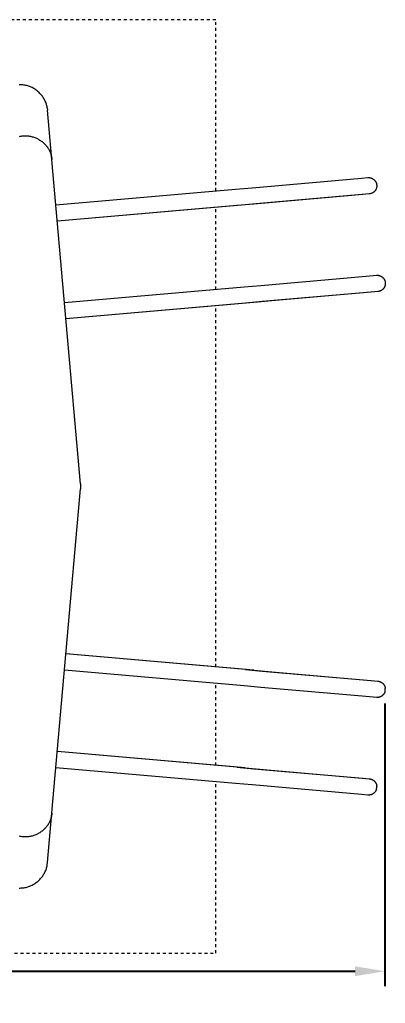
# Model space of a CAD drawing. Header units: inches. Extents: x -9 to 197, y 0 to 134.
# Drawn here: x 112.9 to 125.23, y 48.12 to 81.32 of the extents above; entities that cross this region are included whole.
import ezdxf

# ---------------------------------------------------------------- set-up
doc = ezdxf.new("R2010")
doc.units = ezdxf.units.IN
doc.linetypes.add('HIDDEN', pattern=[1.905, 1.27, -0.635])
for name, color, linetype, lineweight in [('ZANO_R', 7, 'Continuous', 0), ('ZANO_R_przerywana', 250, 'HIDDEN', 0), ('ZANO_W', 1, 'Continuous', 0)]:
    doc.layers.add(name, color=color, linetype=linetype, lineweight=lineweight)
doc.styles.get("Standard").update_dxf_attribs({"font": 'arial.ttf'})
doc.dimstyles.new('amerykanie', dxfattribs={"dimtxt": 50, "dimasz": 50, "dimexe": 0.5, "dimexo": 0.5, "dimgap": 1, "dimtad": 1, "dimdec": 0, "dimzin": 0, "dimlunit": 5, "dimtxsty": 'Standard', "dimcen": 0.09, "dimclrd": 1, "dimclre": 1, "dimclrt": 1, "dimazin": 0, "dimtfac": 1, "dimtdec": 0, "dimtmove": 0, "dimatfit": 3, "dimfxl": 1, "dimtzin": 0, "dimarcsym": 1})

# ---------------------------------------------------------------- blocks, each defined once
blk = doc.blocks.new('*D390')
at = {"layer": 'ZANO_W', "color": 1, "lineweight": -2}
for p, q in [((-4.708, 58.238), (-4.708, 48.705)), ((125.213, 58.239), (125.213, 48.705)), ((-3.708, 49.205), (124.213, 49.205))]:
    blk.add_line(p, q, dxfattribs=at)
at = {"layer": 'ZANO_W', "color": 1}
for points in [[(-3.708, 49.372), (-3.708, 49.039), (-4.708, 49.205)], [(124.213, 49.039), (124.213, 49.372), (125.213, 49.205)]]:
    blk.add_solid(points, dxfattribs=at)
at = {"layer": 'ZANO_W', "color": 1, "insert": (60.252, 50.546), "char_height": 1.625, "attachment_point": 5}
blk.add_mtext('129 15/16', dxfattribs=at)

msp = doc.modelspace()

# ---------------------------------------------------------------- linework, layer by layer
at = {"layer": 'ZANO_R'}
for p, q in [((112.91274, 79.12297), (112.88008, 79.1229)), ((112.94538, 79.12191), (112.91274, 79.12297)), ((112.97797, 79.11973), (112.94538, 79.12191)), ((113.01046, 79.11644), (112.97797, 79.11973)), ((113.04281, 79.11202), (113.01046, 79.11644)), ((113.075, 79.1065), (113.04281, 79.11202)), ((113.10698, 79.09987), (113.075, 79.1065)), ((113.13871, 79.09215), (113.10698, 79.09987)), ((113.17016, 79.08333), (113.13871, 79.09215)), ((113.20128, 79.07345), (113.17016, 79.08333)), ((113.23205, 79.06249), (113.20128, 79.07345)), ((113.26242, 79.05049), (113.23205, 79.06249)), ((113.29236, 79.03745), (113.26242, 79.05049)), ((113.32184, 79.02338), (113.29236, 79.03745)), ((113.35081, 79.00831), (113.32184, 79.02338)), ((113.37925, 78.99225), (113.35081, 79.00831)), ((113.40711, 78.97523), (113.37925, 78.99225)), ((113.43438, 78.95725), (113.40711, 78.97523)), ((113.46101, 78.93835), (113.43438, 78.95725)), ((113.48698, 78.91854), (113.46101, 78.93835)), ((113.51224, 78.89785), (113.48698, 78.91854)), ((113.53678, 78.8763), (113.51224, 78.89785)), ((113.56057, 78.85392), (113.53678, 78.8763)), ((113.58357, 78.83074), (113.56057, 78.85392)), ((113.60576, 78.80678), (113.58357, 78.83074)), ((113.62712, 78.78207), (113.60576, 78.80678)), ((113.64761, 78.75664), (113.62712, 78.78207)), ((113.66721, 78.73052), (113.64761, 78.75664)), ((113.6859, 78.70374), (113.66721, 78.73052)), ((113.70366, 78.67633), (113.6859, 78.70374)), ((113.72047, 78.64833), (113.70366, 78.67633)), ((113.7363, 78.61977), (113.72047, 78.64833)), ((113.75115, 78.59068), (113.7363, 78.61977)), ((113.76498, 78.5611), (113.75115, 78.59068)), ((113.77779, 78.53105), (113.76498, 78.5611)), ((113.78955, 78.50059), (113.77779, 78.53105)), ((113.80026, 78.46974), (113.78955, 78.50059)), ((113.8099, 78.43853), (113.80026, 78.46974)), ((113.81847, 78.40702), (113.8099, 78.43853)), ((113.82594, 78.37523), (113.81847, 78.40702)), ((113.83232, 78.3432), (113.82594, 78.37523)), ((113.83232, 78.3432), (113.84364, 78.2583)), ((113.98883, 76.59885), (113.84364, 78.2583)), ((112.88949, 77.37764), (112.92007, 77.38385)), ((112.92007, 77.38385), (112.95085, 77.38902)), ((112.95085, 77.38902), (112.98178, 77.39313)), ((112.98178, 77.39313), (113.01284, 77.39619)), ((113.01284, 77.39619), (113.04398, 77.39819)), ((113.04398, 77.39819), (113.07517, 77.39912)), ((113.07517, 77.39912), (113.10638, 77.39899)), ((113.10638, 77.39899), (113.13756, 77.3978)), ((113.13756, 77.3978), (113.16868, 77.39554)), ((113.16868, 77.39554), (113.19971, 77.39223)), ((113.19971, 77.39223), (113.23061, 77.38786)), ((113.23061, 77.38786), (113.26134, 77.38244)), ((113.26134, 77.38244), (113.29187, 77.37598)), ((113.29187, 77.37598), (113.32216, 77.36848)), ((113.32216, 77.36848), (113.35218, 77.35995)), ((113.35218, 77.35995), (113.38189, 77.3504)), ((113.38189, 77.3504), (113.41126, 77.33985)), ((113.41126, 77.33985), (113.44025, 77.3283)), ((113.44025, 77.3283), (113.46883, 77.31577)), ((113.46883, 77.31577), (113.49697, 77.30227)), ((113.49697, 77.30227), (113.52463, 77.28782)), ((113.52463, 77.28782), (113.55178, 77.27244)), ((113.55178, 77.27244), (113.57839, 77.25614)), ((113.57839, 77.25614), (113.60443, 77.23894)), ((113.60443, 77.23894), (113.62987, 77.22087)), ((113.62987, 77.22087), (113.65468, 77.20194)), ((113.65468, 77.20194), (113.67883, 77.18218)), ((113.67883, 77.18218), (113.70229, 77.1616)), ((113.70229, 77.1616), (113.72504, 77.14023)), ((113.72504, 77.14023), (113.74704, 77.11811)), ((113.74704, 77.11811), (113.76828, 77.09524)), ((113.76828, 77.09524), (113.78873, 77.07167)), ((113.78873, 77.07167), (113.80836, 77.04741)), ((113.80836, 77.04741), (113.82715, 77.0225)), ((113.82715, 77.0225), (113.84509, 76.99696)), ((113.84509, 76.99696), (113.86214, 76.97083)), ((113.86214, 76.97083), (113.87829, 76.94413)), ((113.87829, 76.94413), (113.89198, 76.91913)), ((113.89198, 76.91913), (113.90486, 76.89371)), ((113.90486, 76.89371), (113.91691, 76.86788)), ((113.91691, 76.86788), (113.92811, 76.84168)), ((113.92811, 76.84168), (113.93845, 76.81512)), ((113.93845, 76.81512), (113.94793, 76.78824)), ((113.94793, 76.78824), (113.95653, 76.76107)), ((113.95653, 76.76107), (113.96424, 76.73364)), ((113.96424, 76.73364), (113.97106, 76.70597)), ((113.97106, 76.70597), (113.97698, 76.67809)), ((113.97698, 76.67809), (113.98199, 76.65004)), ((113.98199, 76.65004), (113.98609, 76.62183)), ((113.98609, 76.62183), (113.98927, 76.59351)), ((114.94668, 65.65056), (113.98985, 76.58713)), ((120.74296, 75.64519), (124.42156, 75.96645)), ((124.42156, 75.96645), (124.64535, 75.98591)), ((124.64535, 75.98591), (124.65249, 75.98636)), ((124.65249, 75.98636), (124.65717, 75.98654)), ((124.65717, 75.98654), (124.66186, 75.98663)), ((124.66186, 75.98663), (124.66887, 75.98663)), ((124.66887, 75.98663), (124.67798, 75.98638)), ((124.67798, 75.98638), (124.68613, 75.9859)), ((124.68613, 75.9859), (124.69427, 75.98518)), ((124.69427, 75.98518), (124.70238, 75.98422)), ((124.70238, 75.98422), (124.71046, 75.98301)), ((124.71046, 75.98301), (124.7166, 75.98194)), ((124.7166, 75.98194), (124.72271, 75.98072)), ((124.72271, 75.98072), (124.72879, 75.97936)), ((124.72879, 75.97936), (124.73484, 75.97786)), ((124.73484, 75.97786), (124.74085, 75.97623)), ((124.74085, 75.97623), (124.74683, 75.97446)), ((124.74683, 75.97446), (124.75276, 75.97256)), ((124.75276, 75.97256), (124.75865, 75.97052)), ((124.75865, 75.97052), (124.7645, 75.96835)), ((124.7645, 75.96835), (124.77029, 75.96606)), ((124.77029, 75.96606), (124.77603, 75.96363)), ((124.77603, 75.96363), (124.78171, 75.96107)), ((124.78171, 75.96107), (124.78734, 75.95838)), ((124.78734, 75.95838), (124.7929, 75.95557)), ((124.7929, 75.95557), (124.79839, 75.95263)), ((124.79839, 75.95263), (124.80382, 75.94957)), ((124.80382, 75.94957), (124.8119, 75.9447)), ((124.8119, 75.9447), (124.81982, 75.93955)), ((124.81982, 75.93955), (124.82758, 75.93413)), ((124.82758, 75.93413), (124.83514, 75.92844)), ((124.83514, 75.92844), (124.84251, 75.92249)), ((124.84251, 75.92249), (124.84966, 75.9163)), ((124.84966, 75.9163), (124.85659, 75.90987)), ((124.85659, 75.90987), (124.86328, 75.90322)), ((124.86328, 75.90322), (124.86926, 75.89687)), ((124.86926, 75.89687), (124.87506, 75.89031)), ((124.87506, 75.89031), (124.88066, 75.88355)), ((124.88066, 75.88355), (124.88606, 75.8766)), ((124.88606, 75.8766), (124.89125, 75.86946)), ((124.89125, 75.86946), (124.89621, 75.86215)), ((124.89621, 75.86215), (124.90094, 75.85468)), ((124.90094, 75.85468), (124.90543, 75.84705)), ((124.90543, 75.84705), (124.90967, 75.83929)), ((124.90967, 75.83929), (124.91366, 75.83139)), ((124.91366, 75.83139), (124.91739, 75.82338)), ((124.91739, 75.82338), (124.92085, 75.81527)), ((124.92085, 75.81527), (124.92405, 75.80707)), ((124.92405, 75.80707), (124.92698, 75.79879)), ((124.92698, 75.79879), (124.92963, 75.79045)), ((124.92963, 75.79045), (124.93201, 75.78206)), ((124.93201, 75.78206), (124.93431, 75.77279)), ((124.93431, 75.77279), (124.93629, 75.76345)), ((124.93629, 75.76345), (124.93794, 75.75404)), ((124.93794, 75.75404), (124.93927, 75.74458)), ((124.93927, 75.74458), (124.94026, 75.73509)), ((124.94029, 75.6874), (124.93932, 75.67801)), ((124.94026, 75.73509), (124.94093, 75.72556)), ((124.94095, 75.69693), (124.94029, 75.6874)), ((124.94093, 75.72556), (124.94127, 75.71602)), ((124.94127, 75.70647), (124.94095, 75.69693)), ((124.94127, 75.71602), (124.94127, 75.70647)), ((114.12293, 75.06605), (120.17863, 75.59585)), ((120.17863, 75.59585), (120.74296, 75.64519)), ((124.46952, 75.41733), (120.79091, 75.09607)), ((124.5767, 75.42656), (121.24205, 75.13342)), ((124.68795, 75.43636), (124.46952, 75.41733)), ((124.68239, 75.43585), (124.68115, 75.43574)), ((124.68181, 75.43594), (124.68302, 75.43601)), ((124.69735, 75.43727), (124.68795, 75.43635)), ((124.7067, 75.43852), (124.69735, 75.43727)), ((124.71601, 75.44008), (124.7067, 75.43852)), ((124.72526, 75.44196), (124.71601, 75.44008)), ((124.73443, 75.44416), (124.72526, 75.44196)), ((124.74353, 75.44667), (124.73443, 75.44416)), ((124.75254, 75.44949), (124.74353, 75.44667)), ((124.76144, 75.45262), (124.75254, 75.44949)), ((124.77023, 75.45605), (124.76144, 75.45262)), ((124.7789, 75.45978), (124.77023, 75.45605)), ((124.78744, 75.4638), (124.7789, 75.45978)), ((124.79584, 75.46811), (124.78744, 75.4638)), ((124.80408, 75.47271), (124.79584, 75.46811)), ((124.81216, 75.47759), (124.80408, 75.47271)), ((124.82006, 75.48274), (124.81216, 75.47759)), ((124.82779, 75.48816), (124.82006, 75.48274)), ((124.83533, 75.49384), (124.82779, 75.48816)), ((124.84266, 75.49977), (124.83533, 75.49384)), ((124.84979, 75.50596), (124.84266, 75.49977)), ((124.85671, 75.51238), (124.84979, 75.50596)), ((124.8634, 75.51904), (124.85671, 75.51238)), ((124.86986, 75.52592), (124.8634, 75.51904)), ((124.87608, 75.53302), (124.86986, 75.52592)), ((124.88205, 75.54032), (124.87608, 75.53302)), ((124.88777, 75.54783), (124.88205, 75.54032)), ((124.89323, 75.55553), (124.88777, 75.54783)), ((124.89842, 75.56341), (124.89323, 75.55553)), ((124.90334, 75.57146), (124.89842, 75.56341)), ((124.90798, 75.57968), (124.90334, 75.57146)), ((124.91233, 75.58805), (124.90798, 75.57968)), ((124.9164, 75.59657), (124.91233, 75.58805)), ((124.92018, 75.60522), (124.9164, 75.59657)), ((124.92365, 75.614), (124.92018, 75.60522)), ((124.92682, 75.62288), (124.92365, 75.614)), ((124.92969, 75.63188), (124.92682, 75.62288)), ((124.93225, 75.64096), (124.92969, 75.63188)), ((124.93449, 75.65013), (124.93225, 75.64096)), ((124.93642, 75.65937), (124.93449, 75.65013)), ((124.93803, 75.66866), (124.93642, 75.65937)), ((124.93932, 75.67801), (124.93803, 75.66866)), ((120.22668, 75.04674), (114.17097, 74.51694)), ((120.50481, 75.06884), (114.17117, 74.51472)), ((120.79091, 75.09607), (120.22668, 75.04674)), ((121.24205, 75.13342), (120.50481, 75.06884)), ((121.0312, 72.35054), (124.70981, 72.6718)), ((124.70981, 72.6718), (124.93359, 72.69126)), ((124.93359, 72.69126), (124.94074, 72.69171)), ((124.94074, 72.69171), (124.94542, 72.69189)), ((124.94542, 72.69189), (124.9501, 72.69198)), ((124.9501, 72.69198), (124.95712, 72.69198)), ((124.95712, 72.69198), (124.96622, 72.69173)), ((124.96622, 72.69173), (124.97438, 72.69125)), ((124.97438, 72.69125), (124.98251, 72.69053)), ((124.98251, 72.69053), (124.99062, 72.68957)), ((124.99062, 72.68957), (124.9987, 72.68836)), ((124.9987, 72.68836), (125.00484, 72.68729)), ((125.00484, 72.68729), (125.01095, 72.68607)), ((125.01095, 72.68607), (125.01703, 72.68471)), ((125.01703, 72.68471), (125.02308, 72.68321)), ((125.02308, 72.68321), (125.0291, 72.68158)), ((125.0291, 72.68158), (125.03507, 72.67981)), ((125.03507, 72.67981), (125.04101, 72.67791)), ((125.04101, 72.67791), (125.0469, 72.67587)), ((125.0469, 72.67587), (125.05274, 72.67371)), ((125.05274, 72.67371), (125.05853, 72.67141)), ((125.05853, 72.67141), (125.06427, 72.66898)), ((125.06427, 72.66898), (125.06996, 72.66642)), ((125.06996, 72.66642), (125.07558, 72.66373)), ((125.07558, 72.66373), (125.08114, 72.66092)), ((125.08114, 72.66092), (125.08664, 72.65798)), ((125.08664, 72.65798), (125.09206, 72.65492)), ((125.09206, 72.65492), (125.10014, 72.65005)), ((125.10014, 72.65005), (125.10807, 72.6449)), ((125.10807, 72.6449), (125.11582, 72.63948)), ((125.11582, 72.63948), (125.12339, 72.63379)), ((125.12339, 72.63379), (125.13075, 72.62784)), ((125.13075, 72.62784), (125.1379, 72.62165)), ((125.1379, 72.62165), (125.14483, 72.61522)), ((125.14483, 72.61522), (125.15152, 72.60857)), ((125.15152, 72.60857), (125.15751, 72.60222)), ((125.15751, 72.60222), (125.1633, 72.59566)), ((125.1633, 72.59566), (125.16891, 72.5889)), ((125.16891, 72.5889), (125.17431, 72.58195)), ((125.17431, 72.58195), (125.17949, 72.57481)), ((125.17949, 72.57481), (125.18445, 72.5675)), ((125.18445, 72.5675), (125.18918, 72.56003)), ((125.18918, 72.56003), (125.19367, 72.5524)), ((125.19367, 72.5524), (125.19791, 72.54464)), ((125.19791, 72.54464), (125.2019, 72.53674)), ((125.2019, 72.53674), (125.20563, 72.52873)), ((125.20563, 72.52873), (125.2091, 72.52062)), ((125.2091, 72.52062), (125.2123, 72.51242)), ((125.2123, 72.51242), (125.21522, 72.50414)), ((125.21522, 72.50414), (125.21788, 72.4958)), ((125.21788, 72.4958), (125.22026, 72.48741)), ((125.22026, 72.48741), (125.22256, 72.47814)), ((125.22256, 72.47814), (125.22453, 72.4688)), ((125.22466, 72.36472), (125.22273, 72.35548)), ((125.22453, 72.4688), (125.22619, 72.45939)), ((125.22628, 72.37401), (125.22466, 72.36472)), ((125.22619, 72.45939), (125.22751, 72.44993)), ((125.22757, 72.38336), (125.22628, 72.37401)), ((125.22751, 72.44993), (125.22851, 72.44044)), ((125.22854, 72.39275), (125.22757, 72.38336)), ((125.22851, 72.44044), (125.22918, 72.43091)), ((125.22919, 72.40228), (125.22854, 72.39275)), ((125.22918, 72.43091), (125.22951, 72.42137)), ((125.22952, 72.41182), (125.22919, 72.40228)), ((125.22951, 72.42137), (125.22952, 72.41182)), ((114.41117, 71.7714), (120.46688, 72.3012)), ((120.46688, 72.3012), (121.0312, 72.35054)), ((124.75776, 72.12268), (121.07916, 71.80142)), ((124.86494, 72.13191), (121.5303, 71.83877)), ((124.9762, 72.14172), (124.75776, 72.12268)), ((124.97064, 72.1412), (124.96939, 72.14109)), ((124.97005, 72.14129), (124.97126, 72.14136)), ((124.98559, 72.14262), (124.9762, 72.1417)), ((124.99495, 72.14387), (124.98559, 72.14262)), ((125.00425, 72.14543), (124.99495, 72.14387)), ((125.0135, 72.14731), (125.00425, 72.14543)), ((125.02268, 72.14951), (125.0135, 72.14731)), ((125.03178, 72.15202), (125.02268, 72.14951)), ((125.04078, 72.15484), (125.03178, 72.15202)), ((125.04969, 72.15797), (125.04078, 72.15484)), ((125.05848, 72.1614), (125.04969, 72.15797)), ((125.06715, 72.16513), (125.05848, 72.1614)), ((125.07569, 72.16915), (125.06715, 72.16513)), ((125.08408, 72.17346), (125.07569, 72.16915)), ((125.09232, 72.17806), (125.08408, 72.17346)), ((125.1004, 72.18294), (125.09232, 72.17806)), ((125.10831, 72.18809), (125.1004, 72.18294)), ((125.11604, 72.19351), (125.10831, 72.18809)), ((125.12357, 72.19919), (125.11604, 72.19351)), ((125.13091, 72.20512), (125.12357, 72.19919)), ((125.13804, 72.21131), (125.13091, 72.20512)), ((125.14495, 72.21773), (125.13804, 72.21131)), ((125.15164, 72.22439), (125.14495, 72.21773)), ((125.1581, 72.23127), (125.15164, 72.22439)), ((125.16432, 72.23837), (125.1581, 72.23127)), ((125.17029, 72.24567), (125.16432, 72.23837)), ((125.17601, 72.25318), (125.17029, 72.24567)), ((125.18147, 72.26088), (125.17601, 72.25318)), ((125.18666, 72.26876), (125.18147, 72.26088)), ((125.19158, 72.27682), (125.18666, 72.26876)), ((125.19622, 72.28503), (125.19158, 72.27682)), ((125.20058, 72.29341), (125.19622, 72.28503)), ((125.20465, 72.30192), (125.20058, 72.29341)), ((125.20842, 72.31057), (125.20465, 72.30192)), ((125.21189, 72.31935), (125.20842, 72.31057)), ((125.21507, 72.32823), (125.21189, 72.31935)), ((125.21793, 72.33723), (125.21507, 72.32823)), ((125.22049, 72.34631), (125.21793, 72.33723)), ((125.22273, 72.35548), (125.22049, 72.34631)), ((120.51492, 71.75209), (114.45922, 71.22229)), ((120.79306, 71.77419), (114.45941, 71.22007)), ((121.07916, 71.80142), (120.51492, 71.75209)), ((121.5303, 71.83877), (120.79306, 71.77419)), ((113.98985, 54.54898), (114.94668, 65.48554)), ((114.93629, 65.65136), (114.94669, 65.65041)), ((114.94669, 65.4857), (114.93629, 65.48475)), ((114.94669, 65.65041), (114.94869, 65.623)), ((114.94869, 65.51311), (114.94669, 65.4857)), ((114.94869, 65.623), (114.94989, 65.59554)), ((114.94989, 65.54057), (114.94869, 65.51311)), ((114.94989, 65.59554), (114.95029, 65.56805)), ((114.95029, 65.56805), (114.94989, 65.54057)), ((120.51492, 59.38401), (114.45922, 59.91382)), ((120.79306, 59.36192), (114.45941, 59.91604)), ((120.46688, 58.83491), (114.41117, 59.36471)), ((120.51492, 59.38401), (121.07916, 59.33469)), ((120.79306, 59.36192), (121.5303, 59.29734)), ((121.07916, 59.33469), (124.75776, 59.01343)), ((121.5303, 59.29734), (124.86494, 59.0042)), ((121.0312, 58.78557), (120.46688, 58.83491)), ((124.70981, 58.46431), (121.0312, 58.78557)), ((124.75776, 59.01343), (124.97628, 58.99439)), ((124.97629, 58.9944), (124.98568, 58.99348)), ((124.98568, 58.99348), (124.99503, 58.99223)), ((124.99503, 58.99223), (125.00433, 58.99066)), ((125.00433, 58.99066), (125.01358, 58.98878)), ((125.01358, 58.98878), (125.02275, 58.98658)), ((125.02275, 58.98658), (125.03185, 58.98407)), ((125.03185, 58.98407), (125.04085, 58.98124)), ((125.04085, 58.98124), (125.04975, 58.97812)), ((125.04975, 58.97812), (125.05854, 58.97468)), ((125.05854, 58.97468), (125.06721, 58.97095)), ((125.06721, 58.97095), (125.07574, 58.96693)), ((125.07574, 58.96693), (125.08413, 58.96262)), ((125.08413, 58.96262), (125.09237, 58.95802)), ((125.09237, 58.95802), (125.10045, 58.95314)), ((125.10045, 58.95314), (125.10835, 58.94799)), ((125.10835, 58.94799), (125.11608, 58.94257)), ((125.11608, 58.94257), (125.12361, 58.93689)), ((125.12361, 58.93689), (125.13095, 58.93095)), ((125.13095, 58.93095), (125.13807, 58.92477)), ((125.13807, 58.92477), (125.14499, 58.91835)), ((125.14499, 58.91835), (125.15167, 58.91169)), ((125.15167, 58.91169), (125.15813, 58.90481)), ((125.15813, 58.90481), (125.16435, 58.89771)), ((125.16435, 58.89771), (125.17032, 58.89041)), ((125.17032, 58.89041), (125.17603, 58.8829)), ((125.17603, 58.8829), (125.18149, 58.8752)), ((125.18149, 58.8752), (125.18668, 58.86732)), ((125.18668, 58.86732), (125.1916, 58.85927)), ((125.1916, 58.85927), (125.19624, 58.85105)), ((125.19624, 58.85105), (125.20059, 58.84268)), ((125.20059, 58.84268), (125.20466, 58.83417)), ((125.20466, 58.83417), (125.20843, 58.82552)), ((125.20843, 58.82552), (125.2119, 58.81675)), ((125.2119, 58.81675), (125.21507, 58.80786)), ((125.21507, 58.80786), (125.21794, 58.79887)), ((125.21794, 58.79887), (125.22049, 58.78979)), ((125.22049, 58.78979), (125.22274, 58.78062)), ((125.22274, 58.78062), (125.22466, 58.77139)), ((125.22466, 58.77139), (125.22628, 58.76209)), ((125.22628, 58.76209), (125.22757, 58.75274)), ((124.93359, 58.44484), (124.70981, 58.46431)), ((124.94174, 58.44437), (124.93359, 58.44484)), ((124.9499, 58.44413), (124.94174, 58.44437)), ((124.95806, 58.44413), (124.9499, 58.44413)), ((124.96622, 58.44437), (124.95806, 58.44413)), ((124.97452, 58.44487), (124.96622, 58.44437)), ((124.9828, 58.44561), (124.97452, 58.44487)), ((124.99105, 58.4466), (124.9828, 58.44561)), ((124.99927, 58.44784), (124.99105, 58.4466)), ((125.00744, 58.44933), (124.99927, 58.44784)), ((125.01557, 58.45106), (125.00744, 58.44933)), ((125.02364, 58.45304), (125.01557, 58.45106)), ((125.03165, 58.45526), (125.02364, 58.45304)), ((125.03952, 58.4577), (125.03165, 58.45526)), ((125.0473, 58.46038), (125.03952, 58.4577)), ((125.05501, 58.46329), (125.0473, 58.46038)), ((125.06262, 58.46642), (125.05501, 58.46329)), ((125.07015, 58.46978), (125.06262, 58.46642)), ((125.07756, 58.47336), (125.07015, 58.46978)), ((125.08487, 58.47717), (125.07756, 58.47336)), ((125.09206, 58.48119), (125.08487, 58.47717)), ((125.09816, 58.48483), (125.09206, 58.48119)), ((125.10417, 58.48862), (125.09816, 58.48483)), ((125.11008, 58.49258), (125.10417, 58.48862)), ((125.11589, 58.49668), (125.11008, 58.49258)), ((125.1216, 58.50094), (125.11589, 58.49668)), ((125.12719, 58.50534), (125.1216, 58.50094)), ((125.13266, 58.50988), (125.12719, 58.50534)), ((125.138, 58.51455), (125.13266, 58.50988)), ((125.14487, 58.52093), (125.138, 58.51455)), ((125.15152, 58.52754), (125.14487, 58.52093)), ((125.15751, 58.53389), (125.15152, 58.52754)), ((125.1633, 58.54044), (125.15751, 58.53389)), ((125.16891, 58.5472), (125.1633, 58.54044)), ((125.17431, 58.55416), (125.16891, 58.5472)), ((125.17949, 58.56129), (125.17431, 58.55416)), ((125.18445, 58.56861), (125.17949, 58.56129)), ((125.18918, 58.57608), (125.18445, 58.56861)), ((125.19367, 58.58371), (125.18918, 58.57608)), ((125.19791, 58.59147), (125.19367, 58.58371)), ((125.2019, 58.59937), (125.19791, 58.59147)), ((125.20563, 58.60737), (125.2019, 58.59937)), ((125.2091, 58.61549), (125.20563, 58.60737)), ((125.2123, 58.62369), (125.2091, 58.61549)), ((125.21522, 58.63197), (125.2123, 58.62369)), ((125.21788, 58.64031), (125.21522, 58.63197)), ((125.22026, 58.6487), (125.21788, 58.64031)), ((125.22026, 58.6487), (125.22256, 58.65797)), ((125.22256, 58.65797), (125.22453, 58.66731)), ((125.22453, 58.66731), (125.22619, 58.67672)), ((125.22619, 58.67672), (125.22751, 58.68617)), ((125.22751, 58.68617), (125.22851, 58.69567)), ((125.22757, 58.75274), (125.22854, 58.74336)), ((125.22851, 58.69567), (125.22918, 58.7052)), ((125.22919, 58.73383), (125.22854, 58.74336)), ((125.22918, 58.7052), (125.22951, 58.71474)), ((125.22952, 58.72429), (125.22919, 58.73383)), ((125.22951, 58.71474), (125.22952, 58.72429)), ((120.22668, 56.08936), (114.17097, 56.61917)), ((120.50481, 56.06727), (114.17117, 56.62139)), ((120.17863, 55.54026), (114.12293, 56.07006)), ((120.22668, 56.08936), (120.79091, 56.04004)), ((120.50481, 56.06727), (121.24205, 56.00269)), ((120.79091, 56.04004), (124.46952, 55.71878)), ((121.24205, 56.00269), (124.5767, 55.70955)), ((120.74296, 55.49092), (120.17863, 55.54026)), ((124.42156, 55.16966), (120.74296, 55.49092)), ((124.46952, 55.71878), (124.68804, 55.69974)), ((124.68804, 55.69975), (124.69743, 55.69883)), ((124.69743, 55.69883), (124.70678, 55.69758)), ((124.70678, 55.69758), (124.71609, 55.69601)), ((124.71609, 55.69601), (124.72533, 55.69413)), ((124.72533, 55.69413), (124.73451, 55.69193)), ((124.73451, 55.69193), (124.7436, 55.68942)), ((124.7436, 55.68942), (124.75261, 55.68659)), ((124.75261, 55.68659), (124.76151, 55.68347)), ((124.76151, 55.68347), (124.7703, 55.68004)), ((124.7703, 55.68004), (124.77896, 55.67631)), ((124.77896, 55.67631), (124.7875, 55.67228)), ((124.7875, 55.67228), (124.79589, 55.66797)), ((124.79589, 55.66797), (124.80413, 55.66337)), ((124.80413, 55.66337), (124.81221, 55.65849)), ((124.81221, 55.65849), (124.82011, 55.65334)), ((124.82011, 55.65334), (124.82783, 55.64792)), ((124.82783, 55.64792), (124.83537, 55.64224)), ((124.83537, 55.64224), (124.8427, 55.6363)), ((124.8427, 55.6363), (124.84983, 55.63012)), ((124.84983, 55.63012), (124.85674, 55.6237)), ((124.85674, 55.6237), (124.86343, 55.61704)), ((124.86343, 55.61704), (124.86989, 55.61016)), ((124.86989, 55.61016), (124.8761, 55.60306)), ((124.8761, 55.60306), (124.88207, 55.59576)), ((124.88207, 55.59576), (124.88779, 55.58825)), ((124.88779, 55.58825), (124.89325, 55.58055)), ((124.89325, 55.58055), (124.89844, 55.57267)), ((124.89844, 55.57267), (124.90335, 55.56462)), ((124.90335, 55.56462), (124.90799, 55.5564)), ((124.90799, 55.5564), (124.91235, 55.54803)), ((124.91235, 55.54803), (124.91641, 55.53952)), ((124.91641, 55.53952), (124.92018, 55.53087)), ((124.92018, 55.53087), (124.92366, 55.5221)), ((124.92366, 55.5221), (124.92683, 55.51321)), ((124.92683, 55.51321), (124.92969, 55.50422)), ((124.92969, 55.50422), (124.93225, 55.49514)), ((124.93225, 55.49514), (124.93449, 55.48597)), ((124.93449, 55.48597), (124.93642, 55.47674)), ((124.93642, 55.47674), (124.93803, 55.46744)), ((124.93803, 55.46744), (124.93932, 55.45809)), ((124.93932, 55.45809), (124.94029, 55.44871)), ((124.94095, 55.43918), (124.94029, 55.44871)), ((124.94127, 55.42964), (124.94095, 55.43918)), ((124.64535, 55.15019), (124.42156, 55.16966)), ((124.6535, 55.14972), (124.64535, 55.15019)), ((124.66166, 55.14948), (124.6535, 55.14972)), ((124.66982, 55.14948), (124.66166, 55.14948)), ((124.67798, 55.14972), (124.66982, 55.14948)), ((124.68628, 55.15022), (124.67798, 55.14972)), ((124.69455, 55.15096), (124.68628, 55.15022)), ((124.7028, 55.15195), (124.69455, 55.15096)), ((124.71102, 55.15319), (124.7028, 55.15195)), ((124.7192, 55.15468), (124.71102, 55.15319)), ((124.72733, 55.15641), (124.7192, 55.15468)), ((124.7354, 55.15839), (124.72733, 55.15641)), ((124.74341, 55.16061), (124.7354, 55.15839)), ((124.75127, 55.16305), (124.74341, 55.16061)), ((124.75906, 55.16573), (124.75127, 55.16305)), ((124.76676, 55.16864), (124.75906, 55.16573)), ((124.77438, 55.17177), (124.76676, 55.16864)), ((124.7819, 55.17513), (124.77438, 55.17177)), ((124.78932, 55.17871), (124.7819, 55.17513)), ((124.79663, 55.18252), (124.78932, 55.17871)), ((124.80382, 55.18654), (124.79663, 55.18252)), ((124.80992, 55.19018), (124.80382, 55.18654)), ((124.81593, 55.19397), (124.80992, 55.19018)), ((124.82184, 55.19793), (124.81593, 55.19397)), ((124.82765, 55.20203), (124.82184, 55.19793)), ((124.83335, 55.20629), (124.82765, 55.20203)), ((124.83894, 55.21069), (124.83335, 55.20629)), ((124.84441, 55.21523), (124.83894, 55.21069)), ((124.84976, 55.2199), (124.84441, 55.21523)), ((124.85663, 55.22628), (124.84976, 55.2199)), ((124.86328, 55.23289), (124.85663, 55.22628)), ((124.86926, 55.23924), (124.86328, 55.23289)), ((124.87506, 55.24579), (124.86926, 55.23924)), ((124.88066, 55.25255), (124.87506, 55.24579)), ((124.88606, 55.25951), (124.88066, 55.25255)), ((124.89125, 55.26665), (124.88606, 55.25951)), ((124.89621, 55.27396), (124.89125, 55.26665)), ((124.90094, 55.28143), (124.89621, 55.27396)), ((124.90543, 55.28906), (124.90094, 55.28143)), ((124.90967, 55.29682), (124.90543, 55.28906)), ((124.91366, 55.30472), (124.90967, 55.29682)), ((124.91739, 55.31273), (124.91366, 55.30472)), ((124.92085, 55.32084), (124.91739, 55.31273)), ((124.92405, 55.32904), (124.92085, 55.32084)), ((124.92698, 55.33732), (124.92405, 55.32904)), ((124.92963, 55.34566), (124.92698, 55.33732)), ((124.93201, 55.35405), (124.92963, 55.34566)), ((124.93201, 55.35405), (124.93431, 55.36332)), ((124.93431, 55.36332), (124.93629, 55.37266)), ((124.93629, 55.37266), (124.93794, 55.38207)), ((124.93794, 55.38207), (124.93927, 55.39152)), ((124.93927, 55.39152), (124.94026, 55.40102)), ((124.94026, 55.40102), (124.94093, 55.41055)), ((124.94093, 55.41055), (124.94127, 55.42009)), ((124.94127, 55.42009), (124.94127, 55.42964)), ((113.84364, 52.87781), (113.98883, 54.53726)), ((113.97698, 54.45802), (113.97106, 54.43014)), ((113.98199, 54.48607), (113.97698, 54.45802)), ((113.98609, 54.51427), (113.98199, 54.48607)), ((113.98927, 54.54259), (113.98609, 54.51427)), ((113.82715, 54.11361), (113.80836, 54.0887)), ((113.84509, 54.13915), (113.82715, 54.11361)), ((113.86214, 54.16528), (113.84509, 54.13915)), ((113.87829, 54.19198), (113.86214, 54.16528)), ((113.89198, 54.21698), (113.87829, 54.19198)), ((113.90486, 54.2424), (113.89198, 54.21698)), ((113.91691, 54.26823), (113.90486, 54.2424)), ((113.92811, 54.29443), (113.91691, 54.26823)), ((113.93845, 54.32099), (113.92811, 54.29443)), ((113.94793, 54.34786), (113.93845, 54.32099)), ((113.95653, 54.37503), (113.94793, 54.34786)), ((113.96424, 54.40247), (113.95653, 54.37503)), ((113.97106, 54.43014), (113.96424, 54.40247)), ((113.35218, 53.77616), (113.32216, 53.76763)), ((113.38189, 53.78571), (113.35218, 53.77616)), ((113.41126, 53.79626), (113.38189, 53.78571)), ((113.44025, 53.80781), (113.41126, 53.79626)), ((113.46883, 53.82034), (113.44025, 53.80781)), ((113.49697, 53.83384), (113.46883, 53.82034)), ((113.52463, 53.84829), (113.49697, 53.83384)), ((113.55178, 53.86367), (113.52463, 53.84829)), ((113.57839, 53.87997), (113.55178, 53.86367)), ((113.60443, 53.89716), (113.57839, 53.87997)), ((113.62987, 53.91524), (113.60443, 53.89716)), ((113.65468, 53.93417), (113.62987, 53.91524)), ((113.67883, 53.95393), (113.65468, 53.93417)), ((113.70229, 53.97451), (113.67883, 53.95393)), ((113.72504, 53.99587), (113.70229, 53.97451)), ((113.74704, 54.018), (113.72504, 53.99587)), ((113.76828, 54.04086), (113.74704, 54.018)), ((113.78873, 54.06444), (113.76828, 54.04086)), ((113.80836, 54.0887), (113.78873, 54.06444)), ((112.92007, 53.75226), (112.88949, 53.75847)), ((112.95085, 53.74709), (112.92007, 53.75226)), ((112.98178, 53.74298), (112.95085, 53.74709)), ((113.01284, 53.73992), (112.98178, 53.74298)), ((113.04398, 53.73792), (113.01284, 53.73992)), ((113.07517, 53.73699), (113.04398, 53.73792)), ((113.10638, 53.73712), (113.07517, 53.73699)), ((113.13756, 53.73831), (113.10638, 53.73712)), ((113.16868, 53.74056), (113.13756, 53.73831)), ((113.19971, 53.74388), (113.16868, 53.74056)), ((113.23061, 53.74825), (113.19971, 53.74388)), ((113.26134, 53.75367), (113.23061, 53.74825)), ((113.29187, 53.76013), (113.26134, 53.75367)), ((113.32216, 53.76763), (113.29187, 53.76013)), ((113.82594, 52.76088), (113.83232, 52.79291)), ((113.83232, 52.79291), (113.84364, 52.87781)), ((113.6859, 52.43237), (113.70366, 52.45977)), ((113.70366, 52.45977), (113.72047, 52.48778)), ((113.72047, 52.48778), (113.7363, 52.51634)), ((113.7363, 52.51634), (113.75115, 52.54543)), ((113.75115, 52.54543), (113.76498, 52.57501)), ((113.76498, 52.57501), (113.77779, 52.60505)), ((113.77779, 52.60505), (113.78955, 52.63552)), ((113.78955, 52.63552), (113.80026, 52.66637)), ((113.80026, 52.66637), (113.8099, 52.69757)), ((113.8099, 52.69757), (113.81847, 52.72909)), ((113.81847, 52.72909), (113.82594, 52.76088)), ((113.32184, 52.11273), (113.35081, 52.1278)), ((113.35081, 52.1278), (113.37925, 52.14386)), ((113.37925, 52.14386), (113.40711, 52.16088)), ((113.40711, 52.16088), (113.43438, 52.17886)), ((113.43438, 52.17886), (113.46101, 52.19776)), ((113.46101, 52.19776), (113.48698, 52.21757)), ((113.48698, 52.21757), (113.51224, 52.23826)), ((113.51224, 52.23826), (113.53678, 52.25981)), ((113.53678, 52.25981), (113.56057, 52.28219)), ((113.56057, 52.28219), (113.58357, 52.30537)), ((113.58357, 52.30537), (113.60576, 52.32933)), ((113.60576, 52.32933), (113.62712, 52.35404)), ((113.62712, 52.35404), (113.64761, 52.37947)), ((113.64761, 52.37947), (113.66721, 52.40559)), ((113.66721, 52.40559), (113.6859, 52.43237)), ((112.88008, 52.01321), (112.91274, 52.01314)), ((112.91274, 52.01314), (112.94538, 52.0142)), ((112.94538, 52.0142), (112.97797, 52.01637)), ((112.97797, 52.01637), (113.01046, 52.01967)), ((113.01046, 52.01967), (113.04281, 52.02409)), ((113.04281, 52.02409), (113.075, 52.02961)), ((113.075, 52.02961), (113.10698, 52.03624)), ((113.10698, 52.03624), (113.13871, 52.04396)), ((113.13871, 52.04396), (113.17016, 52.05277)), ((113.17016, 52.05277), (113.20128, 52.06266)), ((113.20128, 52.06266), (113.23205, 52.07361)), ((113.23205, 52.07361), (113.26242, 52.08562)), ((113.26242, 52.08562), (113.29236, 52.09866)), ((113.29236, 52.09866), (113.32184, 52.11273))]:
    msp.add_line(p, q, dxfattribs=at)
at = {"layer": 'ZANO_R_przerywana', "ltscale": 0.05}
for p, q in [((119.51016, 81.31679), (105.73002, 81.31679)), ((119.51016, 75.53737), (119.51016, 81.31679)), ((119.51016, 72.2175), (119.51016, 74.98182)), ((119.51016, 59.47415), (119.51016, 71.66195)), ((119.51016, 56.15429), (119.51016, 58.91861)), ((119.51016, 49.81932), (119.51016, 55.59874)), ((105.73002, 49.81932), (119.51016, 49.81932))]:
    msp.add_line(p, q, dxfattribs=at)

# ---------------------------------------------------------------- dimensions: what is measured, and where the dimension line sits
at = {"layer": 'ZANO_W'}
dim = msp.add_linear_dim(base=(125.21308, 49.20535), p1=(-4.70822, 58.73822), p2=(125.21308, 58.73887), dimstyle='amerykanie', override={"dimtxt": 1.625, "dimasz": 1, "dimgap": 0.5, "dimdec": 4, "dimaunit": 1, "dimadec": 1, "dimtdec": 4, "dimtmove": 1, "dimfrac": 2}, dxfattribs=at)
dim.commit()
dim.dimension.update_dxf_attribs({"geometry": '*D390', "text_midpoint": (60.25243, 50.54556)})

doc.saveas('drawing.dxf')
